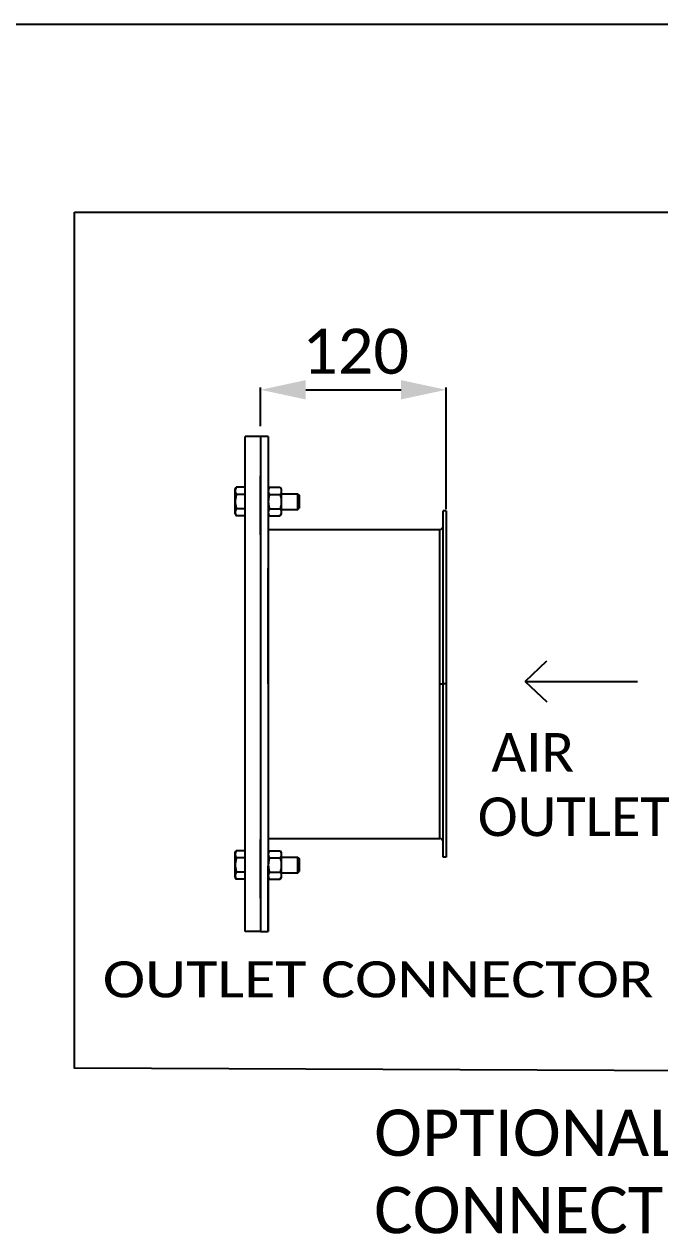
# Model space of a CAD drawing. Header units: millimetres. Extents: x 239 to 3500, y 0 to 2475.
# Drawn here: x 1746 to 2157, y 1693 to 2475 of the extents above; entities that cross this region are included whole.
import ezdxf
from ezdxf.enums import TextEntityAlignment as Align

# ---------------------------------------------------------------- set-up
doc = ezdxf.new("R2010")
doc.units = ezdxf.units.MM
doc.header["$LTSCALE"] = 192.5
doc.header["$PDMODE"] = 3
doc.header["$PDSIZE"] = 8
doc.layers.get('0').update_dxf_attribs({"linetype": 'CONTINUOUS'})
doc.layers.get('Defpoints').update_dxf_attribs({"linetype": 'CONTINUOUS'})
doc.layers.add('00_BUW_DATUM', color=7, linetype='CONTINUOUS')
doc.layers.add('02___PRT_ALL_AXES', color=7, linetype='CONTINUOUS')
doc.styles.get("Standard").update_dxf_attribs({"font": 'calibri.ttf'})
doc.dimstyles.new('DIMSTYLE_2', dxfattribs={"dimtxt": 29.166667, "dimasz": 29.166667, "dimexe": 1.5, "dimexo": 1, "dimtad": 1, "dimdsep": 46, "dimtxsty": 'Standard', "dimblk": '_FILLED', "dimblk1": '_FILLED', "dimblk2": '_FILLED', "dimcen": 0.09, "dimazin": 2, "dimtp": 0.01, "dimtm": 0.01, "dimtfac": 1, "dimtofl": 0, "dimtmove": 0, "dimatfit": 1, "dimldrblk": '_FILLED', "dimfxl": 1, "dimtolj": 1, "dimarcsym": 0})

# ---------------------------------------------------------------- blocks, each defined once
blk = doc.blocks.new('_FILLED')
at = {"color": 0, "linetype": 'ByBlock'}
blk.add_solid([(0, 0), (-1, 0.214), (-1, -0.214)], dxfattribs=at)
blk = doc.blocks.new('*D133')
at = {"color": 0, "linetype": 'Continuous', "lineweight": -2}
for p, q in [((1898.86, 2215.02), (1898.86, 2240.09)), ((1928.02, 2238.59), (1989.69, 2238.59)), ((2018.86, 2161.35), (2018.86, 2240.09))]:
    blk.add_line(p, q, dxfattribs=at)
at = {"layer": 'Defpoints', "color": 0}
for p in [(2018.86, 2238.59), (1898.86, 2214.02), (2018.86, 2160.35)]:
    blk.add_point(p, dxfattribs=at)
at = {"color": 0, "linetype": 'ByBlock', "lineweight": -2, "xscale": 29.1666666667, "yscale": 29.1666666667, "zscale": 29.1666666667, "rotation": 180}
blk.add_blockref('_FILLED', (1898.86, 2238.59), dxfattribs=at)
at = {"color": 0, "linetype": 'ByBlock', "lineweight": -2, "xscale": 29.1666666667, "yscale": 29.1666666667, "zscale": 29.1666666667}
blk.add_blockref('_FILLED', (2018.86, 2238.59), dxfattribs=at)
at = {"color": 0, "insert": (1960.29, 2278.11), "char_height": 29.167, "attachment_point": 2, "line_spacing_factor": 0.9}
blk.add_mtext('\\A1;120', dxfattribs=at)

msp = doc.modelspace()

# ---------------------------------------------------------------- linework, layer by layer
at = {"linetype": 'Continuous'}
for p, q in [((238.857, 2475), (3500, 2475)), ((1898.857, 2208.349), (1898.857, 1888.349)), ((1903.857, 2208.349), (1898.857, 2208.349)), ((1903.857, 2208.349), (1903.857, 1888.349)), ((2018.857, 2160.349), (2016.857, 2160.349)), ((2016.857, 2048.545), (2016.857, 2160.349)), ((2018.857, 2160.349), (2016.857, 2160.349)), ((2018.857, 2160.349), (2018.857, 2048.545)), ((1903.857, 2148.349), (2014.857, 2148.349)), ((2014.857, 1948.349), (2014.857, 2148.349)), ((2014.857, 2048.524), (2015.124, 2048.524)), ((2015.124, 2048.524), (2015.621, 2048.524)), ((2015.621, 2048.524), (2016.075, 2048.524)), ((2018.857, 2048.545), (2016.857, 2048.545)), ((2016.857, 1936.349), (2016.857, 2048.349)), ((2018.857, 2048.527), (2018.857, 1936.349)), ((1903.857, 1948.349), (2014.857, 1948.349)), ((2018.857, 1936.349), (2016.857, 1936.349)), ((1898.857, 1888.349), (1903.857, 1888.349))]:
    msp.add_line(p, q, dxfattribs=at)
for p, q in [((1778.602, 2353.5), (3224.424, 2353.5)), ((1898.857, 2208.349), (1888.857, 2208.349)), ((1888.857, 1888.349), (1888.857, 2208.349)), ((1903.857, 2208.349), (1903.857, 2165.849)), ((1903.857, 2048.349), (1903.857, 2123.349)), ((2069.865, 2049.995), (2084.078, 2063.277)), ((2069.865, 2049.995), (2142.651, 2049.995)), ((2069.865, 2049.995), (2083.602, 2049.995)), ((2069.865, 2049.995), (2084.078, 2036.713)), ((1903.857, 2048.349), (1903.857, 1973.349)), ((1903.857, 1888.349), (1903.857, 1930.849)), ((1898.857, 1888.349), (1888.857, 1888.349))]:
    msp.add_line(p, q)
at = {"color": 7, "linetype": 'Continuous'}
for p, q in [((1923.757, 2170.534), (1923.757, 2162.034)), ((1923.757, 1935.534), (1923.757, 1927.034))]:
    msp.add_line(p, q, dxfattribs=at)
msp.add_lwpolyline([(3224.424, 2353.5), (3224.611, 1793.648), (1778.602, 1799.923), (1778.602, 2353.5)])
at = {"linetype": 'Continuous'}
for centre, start, end in [((2014.857, 2150.349), 270, 352.5), ((2014.857, 1946.349), 7.5, 90)]:
    msp.add_arc(centre, 2, start, end, dxfattribs=at)
msp.add_open_spline([(2016.075, 2048.524), (2016.182, 2048.525), (2016.442, 2048.528), (2016.702, 2048.519), (2016.856, 2048.527)], degree=3, knots=[0, 0, 0, 0, 0.4074358, 1, 1, 1, 1], dxfattribs=at)
at = {"layer": '00_BUW_DATUM', "color": 7, "linetype": 'Continuous'}
for p, q in [((1882.457, 2174.284), (1883.172, 2175.522)), ((1888.857, 2175.522), (1883.172, 2175.522)), ((1903.857, 2174.284), (1904.572, 2175.522)), ((1904.572, 2175.522), (1911.543, 2175.522)), ((1911.543, 2175.522), (1912.257, 2174.284)), ((1882.457, 2158.284), (1882.457, 2174.284)), ((1888.857, 2170.903), (1883.172, 2170.903)), ((1904.572, 2170.903), (1911.543, 2170.903)), ((1912.257, 2174.284), (1912.257, 2158.284)), ((1912.257, 2171.284), (1923.007, 2171.284)), ((1923.007, 2161.284), (1923.007, 2171.284)), ((1923.007, 2171.284), (1923.757, 2170.534)), ((1923.757, 2162.034), (1923.757, 2170.534)), ((1888.857, 2161.665), (1883.172, 2161.665)), ((1904.572, 2161.665), (1911.543, 2161.665)), ((1912.257, 2161.284), (1923.007, 2161.284)), ((1923.007, 2161.284), (1923.757, 2162.034)), ((1882.457, 2158.284), (1883.172, 2157.046)), ((1888.857, 2157.046), (1883.172, 2157.046)), ((1903.857, 2158.284), (1904.572, 2157.046)), ((1904.572, 2157.046), (1911.543, 2157.046)), ((1911.543, 2157.046), (1912.257, 2158.284)), ((1882.457, 1939.284), (1883.172, 1940.522)), ((1888.857, 1940.522), (1883.172, 1940.522)), ((1903.857, 1939.284), (1904.572, 1940.522)), ((1904.572, 1940.522), (1911.543, 1940.522)), ((1911.543, 1940.522), (1912.257, 1939.284)), ((1882.457, 1923.284), (1882.457, 1939.284)), ((1888.857, 1935.903), (1883.172, 1935.903)), ((1904.572, 1935.903), (1911.543, 1935.903)), ((1912.257, 1939.284), (1912.257, 1923.284)), ((1912.257, 1936.284), (1923.007, 1936.284)), ((1923.007, 1926.284), (1923.007, 1936.284)), ((1923.007, 1936.284), (1923.757, 1935.534)), ((1923.757, 1927.034), (1923.757, 1935.534)), ((1888.857, 1926.665), (1883.172, 1926.665)), ((1904.572, 1926.665), (1911.543, 1926.665)), ((1912.257, 1926.284), (1923.007, 1926.284)), ((1923.007, 1926.284), (1923.757, 1927.034)), ((1882.457, 1923.284), (1883.172, 1922.046)), ((1888.857, 1922.046), (1883.172, 1922.046)), ((1903.857, 1923.284), (1904.572, 1922.046)), ((1904.572, 1922.046), (1911.543, 1922.046)), ((1911.543, 1922.046), (1912.257, 1923.284))]:
    msp.add_line(p, q, dxfattribs=at)
for points, knots in [([(1883.172, 2175.522), (1883.065, 2175.337), (1882.87, 2174.966), (1882.639, 2174.39), (1882.492, 2173.804), (1882.457, 2173.408), (1882.457, 2173.212)], [0, 0, 0, 0, 0.2616352, 0.5144888, 0.7595898, 1, 1, 1, 1]), ([(1904.572, 2175.522), (1904.465, 2175.337), (1904.27, 2174.966), (1904.039, 2174.39), (1903.892, 2173.804), (1903.857, 2173.408), (1903.857, 2173.212)], [0, 0, 0, 0, 0.2616427, 0.5144969, 0.7595947, 1, 1, 1, 1]), ([(1911.543, 2175.522), (1911.649, 2175.337), (1911.845, 2174.966), (1912.076, 2174.39), (1912.223, 2173.804), (1912.257, 2173.408), (1912.257, 2173.212)], [0, 0, 0, 0, 0.2616427, 0.5144969, 0.7595947, 1, 1, 1, 1]), ([(1882.457, 2173.212), (1882.457, 2173.016), (1882.492, 2172.62), (1882.639, 2172.035), (1882.87, 2171.459), (1883.065, 2171.087), (1883.172, 2170.903)], [0, 0, 0, 0, 0.2404053, 0.485503, 0.7383572, 1, 1, 1, 1]), ([(1883.172, 2170.903), (1882.955, 2170.152), (1882.684, 2169.008), (1882.491, 2167.457), (1882.457, 2166.675), (1882.457, 2166.284)], [0, 0, 0, 0, 0.4998925, 0.7499465, 1, 1, 1, 1]), ([(1903.857, 2173.212), (1903.857, 2173.016), (1903.892, 2172.62), (1904.039, 2172.035), (1904.27, 2171.459), (1904.465, 2171.087), (1904.572, 2170.903)], [0, 0, 0, 0, 0.2404053, 0.4855031, 0.7383573, 1, 1, 1, 1]), ([(1904.572, 2170.903), (1904.464, 2170.527), (1904.265, 2169.771), (1904.036, 2168.621), (1903.891, 2167.456), (1903.857, 2166.675), (1903.857, 2166.284)], [0, 0, 0, 0, 0.2500116, 0.5000149, 0.7500086, 1, 1, 1, 1]), ([(1912.257, 2173.212), (1912.257, 2173.016), (1912.223, 2172.62), (1912.076, 2172.035), (1911.845, 2171.459), (1911.649, 2171.087), (1911.543, 2170.903)], [0, 0, 0, 0, 0.2404053, 0.4855031, 0.7383573, 1, 1, 1, 1]), ([(1911.543, 2170.903), (1911.651, 2170.527), (1911.85, 2169.771), (1912.079, 2168.621), (1912.224, 2167.456), (1912.257, 2166.675), (1912.257, 2166.284)], [0, 0, 0, 0, 0.2500116, 0.5000149, 0.7500086, 1, 1, 1, 1]), ([(1882.457, 2166.284), (1882.457, 2165.893), (1882.491, 2165.111), (1882.684, 2163.56), (1882.955, 2162.416), (1883.172, 2161.665)], [0, 0, 0, 0, 0.2500483, 0.5000988, 1, 1, 1, 1]), ([(1883.172, 2161.665), (1883.065, 2161.481), (1882.87, 2161.109), (1882.639, 2160.533), (1882.492, 2159.948), (1882.457, 2159.552), (1882.457, 2159.356)], [0, 0, 0, 0, 0.2616352, 0.5144888, 0.7595898, 1, 1, 1, 1]), ([(1882.457, 2159.356), (1882.457, 2159.16), (1882.492, 2158.764), (1882.639, 2158.178), (1882.87, 2157.602), (1883.065, 2157.231), (1883.172, 2157.046)], [0, 0, 0, 0, 0.2404053, 0.485503, 0.7383572, 1, 1, 1, 1]), ([(1903.857, 2166.284), (1903.857, 2165.893), (1903.891, 2165.112), (1904.036, 2163.947), (1904.265, 2162.797), (1904.464, 2162.041), (1904.572, 2161.665)], [0, 0, 0, 0, 0.2499914, 0.4999851, 0.7499884, 1, 1, 1, 1]), ([(1904.572, 2161.665), (1904.465, 2161.481), (1904.27, 2161.109), (1904.039, 2160.533), (1903.892, 2159.948), (1903.857, 2159.552), (1903.857, 2159.356)], [0, 0, 0, 0, 0.2616427, 0.5144969, 0.7595947, 1, 1, 1, 1]), ([(1903.857, 2159.356), (1903.857, 2159.16), (1903.892, 2158.764), (1904.039, 2158.178), (1904.27, 2157.602), (1904.465, 2157.231), (1904.572, 2157.046)], [0, 0, 0, 0, 0.2404053, 0.4855031, 0.7383573, 1, 1, 1, 1]), ([(1912.257, 2166.284), (1912.257, 2165.893), (1912.224, 2165.112), (1912.079, 2163.947), (1911.85, 2162.797), (1911.651, 2162.041), (1911.543, 2161.665)], [0, 0, 0, 0, 0.2499914, 0.4999851, 0.7499884, 1, 1, 1, 1]), ([(1911.543, 2161.665), (1911.649, 2161.481), (1911.845, 2161.109), (1912.076, 2160.533), (1912.223, 2159.948), (1912.257, 2159.552), (1912.257, 2159.356)], [0, 0, 0, 0, 0.2616427, 0.5144969, 0.7595947, 1, 1, 1, 1]), ([(1912.257, 2159.356), (1912.257, 2159.16), (1912.223, 2158.764), (1912.076, 2158.178), (1911.845, 2157.602), (1911.649, 2157.231), (1911.543, 2157.046)], [0, 0, 0, 0, 0.2404053, 0.4855031, 0.7383573, 1, 1, 1, 1]), ([(1883.172, 1940.522), (1883.065, 1940.337), (1882.87, 1939.966), (1882.639, 1939.39), (1882.492, 1938.804), (1882.457, 1938.408), (1882.457, 1938.212)], [0, 0, 0, 0, 0.2616352, 0.5144888, 0.7595898, 1, 1, 1, 1]), ([(1904.572, 1940.522), (1904.465, 1940.337), (1904.27, 1939.966), (1904.039, 1939.39), (1903.892, 1938.804), (1903.857, 1938.408), (1903.857, 1938.212)], [0, 0, 0, 0, 0.2616427, 0.5144969, 0.7595947, 1, 1, 1, 1]), ([(1911.543, 1940.522), (1911.649, 1940.337), (1911.845, 1939.966), (1912.076, 1939.39), (1912.223, 1938.804), (1912.257, 1938.408), (1912.257, 1938.212)], [0, 0, 0, 0, 0.2616427, 0.5144969, 0.7595947, 1, 1, 1, 1]), ([(1882.457, 1938.212), (1882.457, 1938.016), (1882.492, 1937.62), (1882.639, 1937.035), (1882.87, 1936.459), (1883.065, 1936.087), (1883.172, 1935.903)], [0, 0, 0, 0, 0.2404053, 0.485503, 0.7383572, 1, 1, 1, 1]), ([(1883.172, 1935.903), (1882.955, 1935.152), (1882.684, 1934.008), (1882.491, 1932.457), (1882.457, 1931.675), (1882.457, 1931.284)], [0, 0, 0, 0, 0.4998925, 0.7499465, 1, 1, 1, 1]), ([(1903.857, 1938.212), (1903.857, 1938.016), (1903.892, 1937.62), (1904.039, 1937.035), (1904.27, 1936.459), (1904.465, 1936.087), (1904.572, 1935.903)], [0, 0, 0, 0, 0.2404053, 0.4855031, 0.7383573, 1, 1, 1, 1]), ([(1904.572, 1935.903), (1904.464, 1935.527), (1904.265, 1934.771), (1904.036, 1933.621), (1903.891, 1932.456), (1903.857, 1931.675), (1903.857, 1931.284)], [0, 0, 0, 0, 0.2500116, 0.5000149, 0.7500086, 1, 1, 1, 1]), ([(1912.257, 1938.212), (1912.257, 1938.016), (1912.223, 1937.62), (1912.076, 1937.035), (1911.845, 1936.459), (1911.649, 1936.087), (1911.543, 1935.903)], [0, 0, 0, 0, 0.2404053, 0.4855031, 0.7383573, 1, 1, 1, 1]), ([(1911.543, 1935.903), (1911.651, 1935.527), (1911.85, 1934.771), (1912.079, 1933.621), (1912.224, 1932.456), (1912.257, 1931.675), (1912.257, 1931.284)], [0, 0, 0, 0, 0.2500116, 0.5000149, 0.7500086, 1, 1, 1, 1]), ([(1882.457, 1931.284), (1882.457, 1930.893), (1882.491, 1930.111), (1882.684, 1928.56), (1882.955, 1927.416), (1883.172, 1926.665)], [0, 0, 0, 0, 0.2500483, 0.5000988, 1, 1, 1, 1]), ([(1883.172, 1926.665), (1883.065, 1926.481), (1882.87, 1926.109), (1882.639, 1925.533), (1882.492, 1924.948), (1882.457, 1924.552), (1882.457, 1924.356)], [0, 0, 0, 0, 0.2616352, 0.5144888, 0.7595898, 1, 1, 1, 1]), ([(1882.457, 1924.356), (1882.457, 1924.16), (1882.492, 1923.764), (1882.639, 1923.178), (1882.87, 1922.602), (1883.065, 1922.231), (1883.172, 1922.046)], [0, 0, 0, 0, 0.2404053, 0.485503, 0.7383572, 1, 1, 1, 1]), ([(1903.857, 1931.284), (1903.857, 1930.893), (1903.891, 1930.112), (1904.036, 1928.947), (1904.265, 1927.797), (1904.464, 1927.041), (1904.572, 1926.665)], [0, 0, 0, 0, 0.2499914, 0.4999851, 0.7499884, 1, 1, 1, 1]), ([(1904.572, 1926.665), (1904.465, 1926.481), (1904.27, 1926.109), (1904.039, 1925.533), (1903.892, 1924.948), (1903.857, 1924.552), (1903.857, 1924.356)], [0, 0, 0, 0, 0.2616427, 0.5144969, 0.7595947, 1, 1, 1, 1]), ([(1903.857, 1924.356), (1903.857, 1924.16), (1903.892, 1923.764), (1904.039, 1923.178), (1904.27, 1922.602), (1904.465, 1922.231), (1904.572, 1922.046)], [0, 0, 0, 0, 0.2404053, 0.4855031, 0.7383573, 1, 1, 1, 1]), ([(1912.257, 1931.284), (1912.257, 1930.893), (1912.224, 1930.112), (1912.079, 1928.947), (1911.85, 1927.797), (1911.651, 1927.041), (1911.543, 1926.665)], [0, 0, 0, 0, 0.2499914, 0.4999851, 0.7499884, 1, 1, 1, 1]), ([(1911.543, 1926.665), (1911.649, 1926.481), (1911.845, 1926.109), (1912.076, 1925.533), (1912.223, 1924.948), (1912.257, 1924.552), (1912.257, 1924.356)], [0, 0, 0, 0, 0.2616427, 0.5144969, 0.7595947, 1, 1, 1, 1]), ([(1912.257, 1924.356), (1912.257, 1924.16), (1912.223, 1923.764), (1912.076, 1923.178), (1911.845, 1922.602), (1911.649, 1922.231), (1911.543, 1922.046)], [0, 0, 0, 0, 0.2404053, 0.4855031, 0.7383573, 1, 1, 1, 1])]:
    msp.add_open_spline(points, degree=3, knots=knots, dxfattribs=at)
at = {"layer": '02___PRT_ALL_AXES', "color": 7, "linetype": 'Continuous'}
for p, q in [((1888.857, 2144.849), (1888.857, 2182.882)), ((1898.857, 2144.849), (1898.857, 2182.882)), ((1888.857, 1909.849), (1888.857, 1947.882)), ((1898.857, 1909.849), (1898.857, 1947.882))]:
    msp.add_line(p, q, dxfattribs=at)

# ---------------------------------------------------------------- texts
at = {"linetype": 'Continuous', "width": 1.124942}
msp.add_text('OUTLET CONNECTOR', height=23.33333, dxfattribs=at).set_placement((1796.811, 1845.68), (2152.985, 1845.68), align=Align.FIT)
at = {"attachment_point": 1}
for s, insert, char_height, width in [(' AIR\\POUTLET', (2039.297, 2016.642), 25, 259.88298), ('OPTIONAL KIT FOR REPLACEMENT OF QUICK\\PCONNECTION TO FLANGE', (1972.319, 1773.15), 30, 1478.20149)]:
    msp.add_mtext(s, dxfattribs=dict(at, insert=insert, char_height=char_height, width=width))

# ---------------------------------------------------------------- dimensions: what is measured, and where the dimension line sits
at = {"linetype": 'Continuous'}
dim = msp.add_linear_dim(base=(2018.857, 2238.593), p1=(1898.857, 2214.016), p2=(2018.857, 2160.349), text='120', dimstyle='DIMSTYLE_2', override={"dimpost": '<>'}, dxfattribs=at)
dim.commit()
dim.dimension.update_dxf_attribs({"geometry": '*D133', "text_midpoint": (1960.289, 2238.593), "dimtype": 160})

doc.saveas('drawing.dxf')
